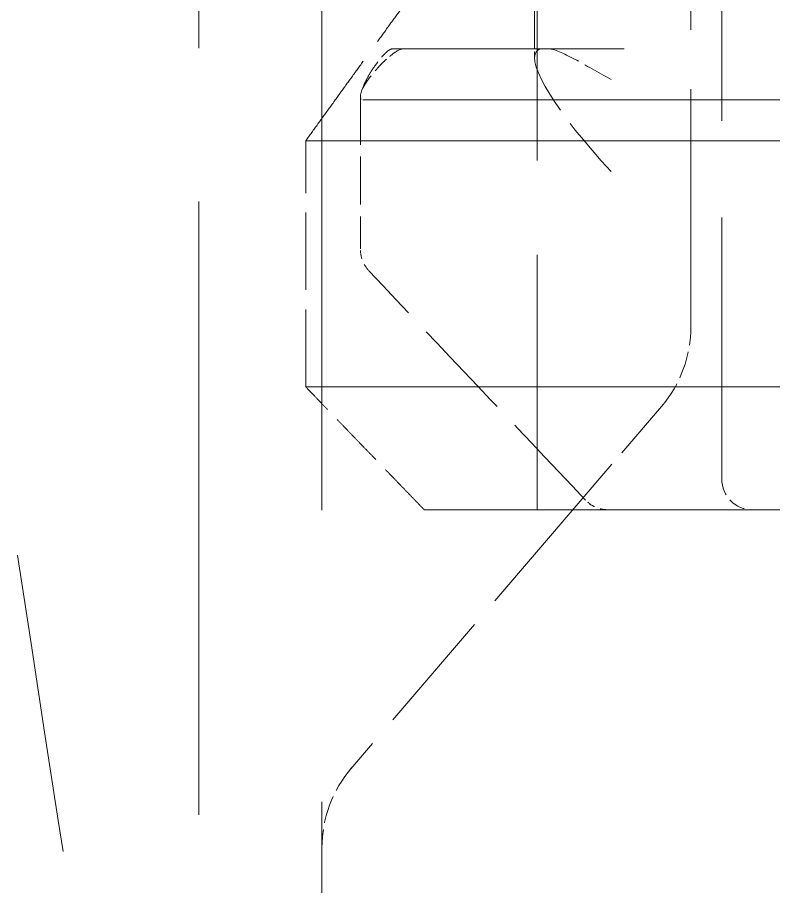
# Model space of a CAD drawing. Header units: millimetres. Extents: x 0 to 51860, y 0 to 5940.
# Drawn here: x 5289.71 to 5302, y 1727.38 to 1741.52 of the extents above; entities that cross this region are included whole.
import ezdxf

# ---------------------------------------------------------------- set-up
doc = ezdxf.new("R2010")
doc.units = ezdxf.units.MM
doc.header["$LTSCALE"] = 10
doc.linetypes.add('DASHED', pattern=[0.2067, 0.1654, -0.0413])
doc.layers.add('가려진 것(ISO)', color=2, linetype='DASHED', lineweight=18)

msp = doc.modelspace()

# ---------------------------------------------------------------- linework, layer by layer
at = {"layer": '가려진 것(ISO)', "ltscale": 3.809293}
msp.add_line((5301.1612, 1754.0063), (5301.1612, 1734.0063), dxfattribs=at)
at = {"layer": '가려진 것(ISO)', "ltscale": 3.714058}
msp.add_line((5298.1612, 1753.0063), (5298.1612, 1733.5063), dxfattribs=at)
at = {"layer": '가려진 것(ISO)', "ltscale": 2.240013}
msp.add_line((5298.1186, 1752.7673), (5298.1186, 1741.0063), dxfattribs=at)
at = {"layer": '가려진 것(ISO)', "ltscale": 11.490082}
msp.add_line((5294.6612, 1752.5063), (5294.6612, 1705.0063), dxfattribs=at)
at = {"layer": '가려진 것(ISO)', "ltscale": 2.335087}
msp.add_line((5300.6612, 1736.4861), (5300.6612, 1748.7463), dxfattribs=at)
at = {"layer": '가려진 것(ISO)', "ltscale": 6.031661}
msp.add_line((5292.6612, 1716.0784), (5292.6612, 1747.7463), dxfattribs=at)
at = {"layer": '가려진 것(ISO)', "ltscale": 14.73777}
msp.add_line((5360.5, 1741.0063), (5295.8223, 1741.0063), dxfattribs=at)
at = {"layer": '가려진 것(ISO)', "ltscale": 0.028149}
msp.add_line((5298.1186, 1740.858), (5298.1186, 1741.0063), dxfattribs=at)
at = {"layer": '가려진 것(ISO)', "ltscale": 0.470434}
msp.add_line((5295.2858, 1740.2227), (5295.2858, 1737.7523), dxfattribs=at)
at = {"layer": '가려진 것(ISO)', "ltscale": 14.816673}
msp.add_line((5295.3255, 1740.1729), (5360.9969, 1740.1729), dxfattribs=at)
at = {"layer": '가려진 것(ISO)', "ltscale": 0.761779}
msp.add_line((5294.3973, 1735.5063), (5294.3973, 1739.5063), dxfattribs=at)
at = {"layer": '가려진 것(ISO)', "ltscale": 11.949151}
for p, q in [((5361.9251, 1739.5063), (5294.3973, 1739.5063)), ((5361.9251, 1735.5063), (5294.3973, 1735.5063))]:
    msp.add_line(p, q, dxfattribs=at)
at = {"layer": '가려진 것(ISO)', "ltscale": 0.596965}
msp.add_line((5300.1797, 1735.1845), (5298.7974, 1733.5718), dxfattribs=at)
at = {"layer": '가려진 것(ISO)', "ltscale": 0.100746}
msp.add_line((5300.2141, 1735.2246), (5300.1797, 1735.1845), dxfattribs=at)
at = {"layer": '가려진 것(ISO)', "ltscale": 1.232426}
msp.add_line((5298.7974, 1733.5718), (5295.1288, 1729.2918), dxfattribs=at)
at = {"layer": '가려진 것(ISO)', "ltscale": 15.167915}
msp.add_line((5296.3248, 1733.5063), (5359.9976, 1733.5063), dxfattribs=at)
at = {"layer": '가려진 것(ISO)', "ltscale": 0.269844}
for centre, start, end in [((5298.6612, 1736.4861), 319.39871, 0), ((5296.6612, 1728.0064), 139.39871, 180)]:
    msp.add_arc(centre, 2, start, end, dxfattribs=at)
at = {"layer": '가려진 것(ISO)', "ltscale": 0.165167}
msp.add_arc((5301.6612, 1734.0063), 0.5, 180, 270, dxfattribs=at)
at = {"layer": '가려진 것(ISO)', "ltscale": 0.647683}
msp.add_ellipse((5300.1186, 1739.0063), major_axis=(-1.9626, 1.9626), ratio=0.1962307, start_param=0.0143605, end_param=1.3770277, dxfattribs=at)
at = {"layer": '가려진 것(ISO)'}
msp.add_ellipse((5297.2859, 1738.3348), major_axis=(1.999, 0.5899), ratio=0.1094307, start_param=3.1092697, end_param=3.1093118, dxfattribs=at)
at = {"layer": '가려진 것(ISO)', "ltscale": 0.965697}
msp.add_rational_spline([(5294.3973, 1739.5063), (5295.9115, 1741.6059), (5297.2921, 1743.5063)], [1.01509042287, 1.0182417135, 1.01905513193], degree=2, dxfattribs=at)
at = {"layer": '가려진 것(ISO)', "ltscale": 0.205586}
msp.add_open_spline([(5295.388, 1740.5063), (5295.4108, 1740.5515), (5295.4386, 1740.5996), (5295.4917, 1740.6829), (5295.5158, 1740.7181), (5295.5598, 1740.7788), (5295.5802, 1740.8055), (5295.6199, 1740.8547), (5295.6382, 1740.876), (5295.6754, 1740.9165), (5295.693, 1740.9339), (5295.7321, 1740.969), (5295.7511, 1740.9822), (5295.7886, 1741.0026), (5295.8063, 1741.0063), (5295.8223, 1741.0063)], degree=3, knots=[0, 0, 0, 0, 0.0255269, 0.0255269, 0.04447914, 0.04447914, 0.05955808, 0.05955808, 0.07338319, 0.07338319, 0.08915367, 0.08915367, 0.11307985, 0.11307985, 0.14729137, 0.14729137, 0.14729137, 0.14729137], dxfattribs=at)
at = {"layer": '가려진 것(ISO)', "ltscale": 0.159226}
msp.add_open_spline([(5295.9909, 1741.0063), (5295.9578, 1741.0055), (5295.9124, 1740.9875), (5295.8123, 1740.9212), (5295.7632, 1740.8821), (5295.71, 1740.8353)], degree=3, knots=[0.370281813, 0.370281813, 0.370281813, 0.370281813, 0.416272349, 0.416272349, 0.450151456, 0.450151456, 0.450151456, 0.450151456], dxfattribs=at)
at = {"layer": '가려진 것(ISO)', "ltscale": 0.080788}
msp.add_open_spline([(5298.1507, 1740.9631), (5298.1761, 1740.9918), (5298.2024, 1741.0063), (5298.2289, 1741.0063)], degree=3, dxfattribs=at)
at = {"layer": '가려진 것(ISO)', "ltscale": 0.293717}
msp.add_open_spline([(5299.3628, 1740.5063), (5299.1563, 1740.6178), (5298.9488, 1740.7387), (5298.5896, 1740.9315), (5298.4378, 1741.0063), (5298.327, 1741.0063)], degree=3, knots=[-0.47105069, -0.47105069, -0.47105069, -0.47105069, -0.39623137, -0.39623137, -0.32141206, -0.32141206, -0.32141206, -0.32141206], dxfattribs=at)
at = {"layer": '가려진 것(ISO)', "ltscale": 0.161448}
msp.add_open_spline([(5295.71, 1740.8353), (5295.6855, 1740.8136), (5295.659, 1740.7885), (5295.6306, 1740.7599), (5295.609, 1740.738), (5295.586, 1740.7136), (5295.562, 1740.6869), (5295.5349, 1740.6566), (5295.5062, 1740.6229), (5295.4776, 1740.587), (5295.4541, 1740.5574), (5295.431, 1740.527), (5295.4096, 1740.4967), (5295.3898, 1740.4688), (5295.3722, 1740.4423), (5295.3573, 1740.418), (5295.3441, 1740.3964), (5295.3333, 1740.3772), (5295.3247, 1740.3601), (5295.3145, 1740.3399), (5295.3075, 1740.323), (5295.303, 1740.309)], degree=3, knots=[-0.084754575, -0.084754575, -0.084754575, -0.084754575, -0.068648285, -0.068648285, -0.068648285, -0.056367081, -0.056367081, -0.056367081, -0.042443063, -0.042443063, -0.042443063, -0.031004639, -0.031004639, -0.031004639, -0.020445887, -0.020445887, -0.020445887, -0.011105501, -0.011105501, -0.011105501, -0.000001938, -0.000001938, -0.000001938, -0.000001938], dxfattribs=at)
at = {"layer": '가려진 것(ISO)', "ltscale": 0.210925}
msp.add_open_spline([(5295.388, 1740.5063), (5295.3711, 1740.4725), (5295.3558, 1740.4404), (5295.3099, 1740.3368), (5295.2901, 1740.2768), (5295.2828, 1740.195), (5295.2953, 1740.1729), (5295.3255, 1740.1729)], degree=3, knots=[-0.5349565, -0.5349565, -0.5349565, -0.5349565, -0.51655486, -0.51655486, -0.47081836, -0.47081836, -0.42508185, -0.42508185, -0.42508185, -0.42508185], dxfattribs=at)
at = {"layer": '가려진 것(ISO)', "ltscale": 0.082604}
msp.add_open_spline([(5295.4308, 1737.3871), (5295.3892, 1737.4312), (5295.3541, 1737.4841), (5295.3053, 1737.5968), (5295.2908, 1737.6578), (5295.2862, 1737.7294), (5295.2858, 1737.7409), (5295.2858, 1737.7523)], degree=3, knots=[0, 0, 0, 0, 0.019860184, 0.019860184, 0.039496981, 0.039496981, 0.043251044, 0.043251044, 0.043251044, 0.043251044], dxfattribs=at)
at = {"layer": '가려진 것(ISO)'}
for points in [[(5295.4308, 1737.3871), (5295.4308, 1737.3871), (5295.4308, 1737.3871), (5295.4308, 1737.3871)], [(5298.9476, 1733.6625), (5298.9476, 1733.6625), (5298.9475, 1733.6625), (5298.9475, 1733.6625)]]:
    msp.add_open_spline(points, degree=3, dxfattribs=at)
at = {"layer": '가려진 것(ISO)', "ltscale": 1.01309}
msp.add_open_spline([(5298.9475, 1733.6625), (5297.7737, 1734.9024), (5296.6017, 1736.1441), (5295.4308, 1737.3871)], degree=3, dxfattribs=at)
at = {"layer": '가려진 것(ISO)', "ltscale": 1.013094}
msp.add_open_spline([(5298.9475, 1733.6625), (5297.7737, 1734.9024), (5296.6017, 1736.1441), (5295.4308, 1737.3871)], degree=3, dxfattribs=at)
at = {"layer": '가려진 것(ISO)', "ltscale": 0.548815}
msp.add_rational_spline([(5296.3248, 1733.5063), (5295.3903, 1734.4737), (5294.3973, 1735.5063)], [1.00417999274, 1.00792009297, 1.01067421513], degree=2, dxfattribs=at)
at = {"layer": '가려진 것(ISO)', "ltscale": 0.077302}
msp.add_open_spline([(5299.3106, 1733.5063), (5299.2887, 1733.5063), (5299.2666, 1733.5077), (5299.2233, 1733.5135), (5299.202, 1733.5177), (5299.1419, 1733.5339), (5299.1037, 1733.5493), (5299.0237, 1733.5936), (5298.9825, 1733.6256), (5298.9475, 1733.6625)], degree=3, knots=[0, 0, 0, 0, 0.006604344, 0.006604344, 0.013094871, 0.013094871, 0.025264763, 0.025264763, 0.040538434, 0.040538434, 0.040538434, 0.040538434], dxfattribs=at)
at = {"layer": '가려진 것(ISO)', "ltscale": 0.077296}
msp.add_open_spline([(5299.3106, 1733.5063), (5299.2795, 1733.5063), (5299.248, 1733.5092), (5299.1722, 1733.5236), (5299.1278, 1733.5386), (5299.0351, 1733.5851), (5298.9873, 1733.6206), (5298.9476, 1733.6625)], degree=3, knots=[0, 0, 0, 0, 0.00937144, 0.00937144, 0.023160241, 0.023160241, 0.040490152, 0.040490152, 0.040490152, 0.040490152], dxfattribs=at)
at = {"layer": '가려진 것(ISO)', "ltscale": 4.455699}
msp.add_open_spline([(5293.2826, 1709.7463), (5292.0804, 1717.4176), (5290.891, 1725.0917), (5289.7102, 1732.7675)], degree=3, dxfattribs=at)

doc.saveas('drawing.dxf')
